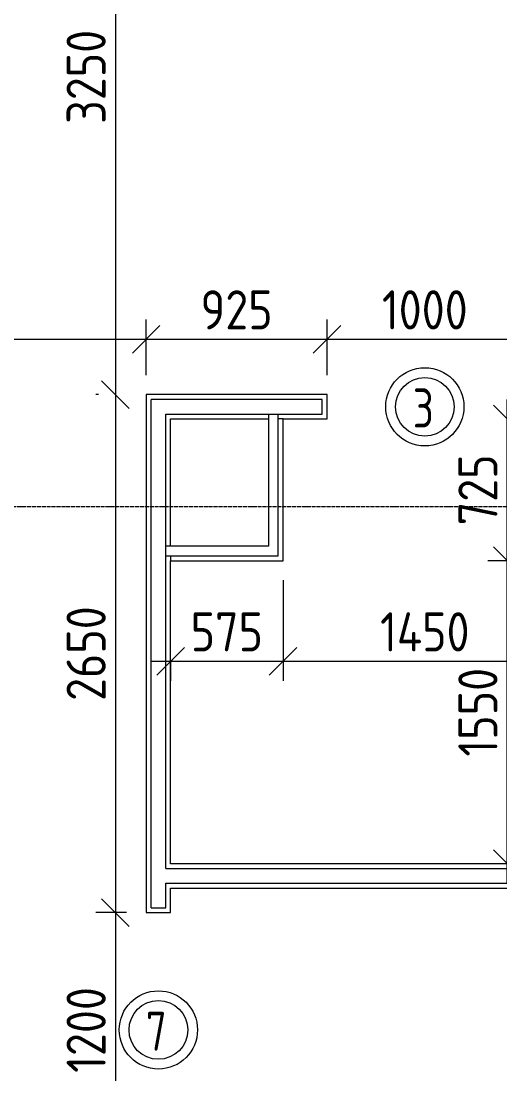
# Model space of a CAD drawing. Header units: millimetres. Extents: x -56773 to 221258, y -262288 to 26541.
# Drawn here: x 51695 to 54144, y -202523 to -197138 of the extents above; entities that cross this region are included whole.
import ezdxf

# ---------------------------------------------------------------- set-up
doc = ezdxf.new("R2010")
doc.units = ezdxf.units.MM
doc.linetypes.add('ADSK_Линия сетки', pattern=[25, 20, -2.5, 0, -2.5])
for name, color, linetype, lineweight in [('Марки дверей', 7, 'Continuous', 20), ('Оси', 7, 'Continuous', 9), ('Размеры', 7, 'Continuous', 9), ('Стены внутренние', 7, 'Continuous', 18), ('Стены штриховка', 7, 'Continuous', 9)]:
    doc.layers.add(name, color=color, linetype=linetype, lineweight=lineweight)
doc.styles.add('GOST Common_3', font='', dxfattribs={"width": 0.9, "height": 200})
doc.styles.add('GOST Common_B', font='', dxfattribs={"width": 0.8, "height": 200})
doc.styles.get('GOST Common_3').set_extended_font_data('GOST Common')
doc.styles.get('GOST Common_B').set_extended_font_data('GOST Common', bold=True)
doc.dimstyles.new('ADSK_Основной_2_0_1', dxfattribs={"dimscale": 304.8, "dimtxt": 201.142999, "dimasz": 0.463911, "dimexe": 0.328084, "dimexo": 0.328084, "dimgap": 0.164042, "dimtad": 1, "dimdec": 3, "dimrnd": 0.001, "dimdsep": 46, "dimtxsty": 'GOST Common_3', "dimblk1": 'OBLIQUE', "dimblk2": 'OBLIQUE', "dimsah": 1, "dimcen": 0.09, "dimdle": 0.328084, "dimazin": 2, "dimtfac": 1, "dimtdec": 4, "dimtix": 1, "dimtmove": 1, "dimatfit": 3, "dimfxl": 1, "dimtvp": 1, "dimtolj": 1, "dimtzin": 0, "dimlwd": 20, "dimlwe": 20, "dimarcsym": 2})
doc.dimstyles.new('ADSK_Основной_2_0_2', dxfattribs={"dimscale": 304.8, "dimtxt": 201.142999, "dimasz": 0.463911, "dimexe": 0.328084, "dimexo": 0.328084, "dimgap": 0.164042, "dimtad": 1, "dimdec": 3, "dimrnd": 0.001, "dimdsep": 46, "dimtxsty": 'GOST Common_3', "dimblk1": 'OBLIQUE', "dimblk2": 'OBLIQUE', "dimsah": 1, "dimcen": 0.09, "dimdle": 0.328084, "dimazin": 2, "dimtfac": 1, "dimtdec": 4, "dimtix": 1, "dimtmove": 0, "dimatfit": 3, "dimfxl": 1, "dimtvp": 1, "dimtolj": 1, "dimtzin": 0, "dimlwd": 20, "dimlwe": 20, "dimarcsym": 2})

# ---------------------------------------------------------------- blocks, each defined once
blk = doc.blocks.new('_Oblique')
at = {"color": 0, "linetype": 'ByBlock', "lineweight": -2}
blk.add_line((-0.5, -0.5), (0.5, 0.5), dxfattribs=at)
blk = doc.blocks.new('*D5966')
at = {"layer": 'Defpoints', "color": 0, "lineweight": 25, "transparency": 16777216}
for p in [(52277.3, -195798.5), (52177.4, -199048.5), (52189.9, -199048.5)]:
    blk.add_point(p, dxfattribs=at)
at = {"layer": 'Размеры', "color": 0, "lineweight": 20, "transparency": 16777216}
for p, q in [((52177.4, -195698.5), (52177.4, -199148.5)), ((52177.3, -195798.5), (52077.4, -195798.5)), ((52089.9, -199048.5), (52077.4, -199048.5))]:
    blk.add_line(p, q, dxfattribs=at)
at = {"layer": 'Размеры', "color": 0, "lineweight": 20, "transparency": 16777216, "xscale": 141.4, "yscale": 141.4, "zscale": 141.4}
for p, rotation in [((52177.4, -195798.5), 90), ((52177.4, -199048.5), 270)]:
    blk.add_blockref('_Oblique', p, dxfattribs=dict(at, rotation=rotation))
at = {"layer": 'Размеры', "color": 0, "lineweight": 9, "transparency": 16777216, "insert": (52027.4, -197423.5), "char_height": 200, "width": 605.475, "attachment_point": 5, "rotation": 90, "style": 'GOST Common_3'}
blk.add_mtext('\\A1;3250', dxfattribs=at)
blk = doc.blocks.new('*D5967')
at = {"layer": 'Defpoints', "color": 0, "lineweight": 25, "transparency": 16777216}
for p in [(52189.9, -199048.5), (52177.4, -201698.5), (52334.4, -201698.5)]:
    blk.add_point(p, dxfattribs=at)
at = {"layer": 'Размеры', "color": 0, "lineweight": 20, "transparency": 16777216}
for p, q in [((52177.4, -198948.5), (52177.4, -201798.5)), ((52089.9, -199048.5), (52077.4, -199048.5)), ((52234.4, -201698.5), (52077.4, -201698.5))]:
    blk.add_line(p, q, dxfattribs=at)
at = {"layer": 'Размеры', "color": 0, "lineweight": 20, "transparency": 16777216, "xscale": 141.4, "yscale": 141.4, "zscale": 141.4}
for p, rotation in [((52177.4, -199048.5), 90), ((52177.4, -201698.5), 270)]:
    blk.add_blockref('_Oblique', p, dxfattribs=dict(at, rotation=rotation))
at = {"layer": 'Размеры', "color": 0, "lineweight": 9, "transparency": 16777216, "insert": (52027.4, -200373.5), "char_height": 200, "width": 605.475, "attachment_point": 5, "rotation": 90, "style": 'GOST Common_3'}
blk.add_mtext('\\A1;2650', dxfattribs=at)
blk = doc.blocks.new('*D5968')
at = {"layer": 'Defpoints', "color": 0, "lineweight": 25, "transparency": 16777216}
for p in [(52334.4, -201698.5), (52177.4, -202898.5), (52334.4, -202898.5)]:
    blk.add_point(p, dxfattribs=at)
at = {"layer": 'Размеры', "color": 0, "lineweight": 20, "transparency": 16777216}
for p, q in [((52177.4, -201598.5), (52177.4, -202998.5)), ((52234.4, -201698.5), (52077.4, -201698.5)), ((52234.4, -202898.5), (52077.4, -202898.5))]:
    blk.add_line(p, q, dxfattribs=at)
at = {"layer": 'Размеры', "color": 0, "lineweight": 20, "transparency": 16777216, "xscale": 141.4, "yscale": 141.4, "zscale": 141.4}
for p, rotation in [((52177.4, -201698.5), 90), ((52177.4, -202898.5), 270)]:
    blk.add_blockref('_Oblique', p, dxfattribs=dict(at, rotation=rotation))
at = {"layer": 'Размеры', "color": 0, "lineweight": 9, "transparency": 16777216, "insert": (52027.4, -202298.5), "char_height": 200, "width": 560.473, "attachment_point": 5, "rotation": 90, "style": 'GOST Common_3'}
blk.add_mtext('\\A1;1200', dxfattribs=at)
blk = doc.blocks.new('*D6282')
at = {"layer": 'Defpoints', "color": 0, "lineweight": 25, "transparency": 16777216}
for p in [(50234.4, -198665.4), (52334.4, -198765.3), (52334.4, -199048.5)]:
    blk.add_point(p, dxfattribs=at)
at = {"layer": 'Размеры', "color": 0, "lineweight": 20, "transparency": 16777216}
for p, q in [((52334.4, -198948.5), (52334.4, -198665.3)), ((50134.4, -198765.3), (52434.4, -198765.3)), ((50234.4, -198765.4), (50234.4, -198865.3))]:
    blk.add_line(p, q, dxfattribs=at)
at = {"layer": 'Размеры', "color": 0, "lineweight": 20, "transparency": 16777216, "xscale": 141.4, "yscale": 141.4, "zscale": 141.4, "rotation": 180}
blk.add_blockref('_Oblique', (50234.4, -198765.3), dxfattribs=at)
at = {"layer": 'Размеры', "color": 0, "lineweight": 20, "transparency": 16777216, "xscale": 141.4, "yscale": 141.4, "zscale": 141.4}
blk.add_blockref('_Oblique', (52334.4, -198765.3), dxfattribs=at)
at = {"layer": 'Размеры', "color": 0, "lineweight": 9, "transparency": 16777216, "insert": (51284.4, -198615.3), "char_height": 200, "width": 560.473, "attachment_point": 5, "style": 'GOST Common_3'}
blk.add_mtext('\\A1;2100', dxfattribs=at)
blk = doc.blocks.new('*D6283')
at = {"layer": 'Defpoints', "color": 0, "lineweight": 25, "transparency": 16777216}
for p in [(53259.4, -198765.3), (52334.4, -199048.5), (53259.4, -199048.5)]:
    blk.add_point(p, dxfattribs=at)
at = {"layer": 'Размеры', "color": 0, "lineweight": 20, "transparency": 16777216}
for p, q in [((52334.4, -198948.5), (52334.4, -198665.3)), ((53259.4, -198948.5), (53259.4, -198665.3)), ((52234.4, -198765.3), (53359.4, -198765.3))]:
    blk.add_line(p, q, dxfattribs=at)
at = {"layer": 'Размеры', "color": 0, "lineweight": 20, "transparency": 16777216, "xscale": 141.4, "yscale": 141.4, "zscale": 141.4, "rotation": 180}
blk.add_blockref('_Oblique', (52334.4, -198765.3), dxfattribs=at)
at = {"layer": 'Размеры', "color": 0, "lineweight": 20, "transparency": 16777216, "xscale": 141.4, "yscale": 141.4, "zscale": 141.4}
blk.add_blockref('_Oblique', (53259.4, -198765.3), dxfattribs=at)
at = {"layer": 'Размеры', "color": 0, "lineweight": 9, "transparency": 16777216, "insert": (52796.9, -198615.3), "char_height": 200, "width": 454.106, "attachment_point": 5, "style": 'GOST Common_3'}
blk.add_mtext('\\A1;925', dxfattribs=at)
blk = doc.blocks.new('*D6284')
at = {"layer": 'Defpoints', "color": 0, "lineweight": 25, "transparency": 16777216}
for p in [(54259.4, -198765.3), (53259.4, -199048.5), (54259.4, -199048.5)]:
    blk.add_point(p, dxfattribs=at)
at = {"layer": 'Размеры', "color": 0, "lineweight": 20, "transparency": 16777216}
for p, q in [((53259.4, -198948.5), (53259.4, -198665.3)), ((54259.4, -198948.5), (54259.4, -198665.3)), ((53159.4, -198765.3), (54359.4, -198765.3))]:
    blk.add_line(p, q, dxfattribs=at)
at = {"layer": 'Размеры', "color": 0, "lineweight": 20, "transparency": 16777216, "xscale": 141.4, "yscale": 141.4, "zscale": 141.4, "rotation": 180}
blk.add_blockref('_Oblique', (53259.4, -198765.3), dxfattribs=at)
at = {"layer": 'Размеры', "color": 0, "lineweight": 20, "transparency": 16777216, "xscale": 141.4, "yscale": 141.4, "zscale": 141.4}
blk.add_blockref('_Oblique', (54259.4, -198765.3), dxfattribs=at)
at = {"layer": 'Размеры', "color": 0, "lineweight": 9, "transparency": 16777216, "insert": (53759.4, -198615.3), "char_height": 200, "width": 560.473, "attachment_point": 5, "style": 'GOST Common_3'}
blk.add_mtext('\\A1;1000', dxfattribs=at)
blk = doc.blocks.new('*D6304')
at = {"layer": 'Defpoints', "color": 0, "lineweight": 25, "transparency": 16777216}
for p in [(53034.4, -199898.5), (52459.4, -200312.3), (53034.4, -200412.3)]:
    blk.add_point(p, dxfattribs=at)
at = {"layer": 'Размеры', "color": 0, "lineweight": 20, "transparency": 16777216}
for p, q in [((53034.4, -199998.5), (53034.4, -200512.3)), ((52359.4, -200412.3), (53134.4, -200412.3)), ((52459.4, -200412.3), (52459.4, -200512.3))]:
    blk.add_line(p, q, dxfattribs=at)
at = {"layer": 'Размеры', "color": 0, "lineweight": 20, "transparency": 16777216, "xscale": 141.4, "yscale": 141.4, "zscale": 141.4, "rotation": 180}
blk.add_blockref('_Oblique', (52459.4, -200412.3), dxfattribs=at)
at = {"layer": 'Размеры', "color": 0, "lineweight": 20, "transparency": 16777216, "xscale": 141.4, "yscale": 141.4, "zscale": 141.4}
blk.add_blockref('_Oblique', (53034.4, -200412.3), dxfattribs=at)
at = {"layer": 'Размеры', "color": 0, "lineweight": 9, "transparency": 16777216, "insert": (52746.9, -200262.3), "char_height": 200, "width": 454.106, "attachment_point": 5, "style": 'GOST Common_3'}
blk.add_mtext('\\A1;575', dxfattribs=at)
blk = doc.blocks.new('*D6305')
at = {"layer": 'Defpoints', "color": 0, "lineweight": 25, "transparency": 16777216}
for p in [(53034.4, -199898.5), (54484.4, -199898.5), (54484.4, -200412.3)]:
    blk.add_point(p, dxfattribs=at)
at = {"layer": 'Размеры', "color": 0, "lineweight": 20, "transparency": 16777216}
for p, q in [((53034.4, -199998.5), (53034.4, -200512.3)), ((54484.4, -199998.5), (54484.4, -200512.3)), ((52934.4, -200412.3), (54584.4, -200412.3))]:
    blk.add_line(p, q, dxfattribs=at)
at = {"layer": 'Размеры', "color": 0, "lineweight": 20, "transparency": 16777216, "xscale": 141.4, "yscale": 141.4, "zscale": 141.4, "rotation": 180}
blk.add_blockref('_Oblique', (53034.4, -200412.3), dxfattribs=at)
at = {"layer": 'Размеры', "color": 0, "lineweight": 20, "transparency": 16777216, "xscale": 141.4, "yscale": 141.4, "zscale": 141.4}
blk.add_blockref('_Oblique', (54484.4, -200412.3), dxfattribs=at)
at = {"layer": 'Размеры', "color": 0, "lineweight": 9, "transparency": 16777216, "insert": (53759.4, -200262.3), "char_height": 200, "width": 580.928, "attachment_point": 5, "style": 'GOST Common_3'}
blk.add_mtext('\\A1;1450', dxfattribs=at)
blk = doc.blocks.new('*D6307')
at = {"layer": 'Defpoints', "color": 0, "lineweight": 25, "transparency": 16777216}
for p in [(54180.9, -199898.5), (54484.4, -199898.5), (54080.9, -201448.5)]:
    blk.add_point(p, dxfattribs=at)
at = {"layer": 'Размеры', "color": 0, "lineweight": 20, "transparency": 16777216}
for p, q in [((54180.9, -201548.5), (54180.9, -199798.5)), ((54384.4, -199898.5), (54080.9, -199898.5)), ((54180.9, -201448.5), (54280.9, -201448.5))]:
    blk.add_line(p, q, dxfattribs=at)
at = {"layer": 'Размеры', "color": 0, "lineweight": 20, "transparency": 16777216, "xscale": 141.4, "yscale": 141.4, "zscale": 141.4}
for p, rotation in [((54180.9, -199898.5), 90), ((54180.9, -201448.5), 270)]:
    blk.add_blockref('_Oblique', p, dxfattribs=dict(at, rotation=rotation))
at = {"layer": 'Размеры', "color": 0, "lineweight": 9, "transparency": 16777216, "insert": (54030.9, -200673.5), "char_height": 200, "width": 560.473, "attachment_point": 5, "rotation": 90, "style": 'GOST Common_3'}
blk.add_mtext('\\A1;1550', dxfattribs=at)
blk = doc.blocks.new('*D6308')
at = {"layer": 'Defpoints', "color": 0, "lineweight": 25, "transparency": 16777216}
for p in [(54080.9, -199173.5), (54180.9, -199173.5), (54484.4, -199898.5)]:
    blk.add_point(p, dxfattribs=at)
at = {"layer": 'Размеры', "color": 0, "lineweight": 20, "transparency": 16777216}
for p, q in [((54180.9, -199998.5), (54180.9, -199073.5)), ((54180.9, -199173.5), (54280.9, -199173.5)), ((54384.4, -199898.5), (54080.9, -199898.5))]:
    blk.add_line(p, q, dxfattribs=at)
at = {"layer": 'Размеры', "color": 0, "lineweight": 20, "transparency": 16777216, "xscale": 141.4, "yscale": 141.4, "zscale": 141.4}
for p, rotation in [((54180.9, -199173.5), 90), ((54180.9, -199898.5), 270)]:
    blk.add_blockref('_Oblique', p, dxfattribs=dict(at, rotation=rotation))
at = {"layer": 'Размеры', "color": 0, "lineweight": 9, "transparency": 16777216, "insert": (54030.9, -199536), "char_height": 200, "width": 454.106, "attachment_point": 5, "rotation": 90, "style": 'GOST Common_3'}
blk.add_mtext('\\A1;725', dxfattribs=at)
blk = doc.blocks.new('М_двери1 - Марка экземпляра 2-3719212-Кладочный план 4-го этажа')
at = {"layer": 'Марки дверей'}
for radius in [2, 1.5]:
    blk.add_circle((0, 0), radius, dxfattribs=at)

msp = doc.modelspace()

# ---------------------------------------------------------------- linework, layer by layer
at = {"layer": 'Оси', "linetype": 'ADSK_Линия сетки', "lineweight": 5}
msp.add_line((62563.3938, -199623.4914), (-25230.7352, -199623.4914), dxfattribs=at)
at = {"layer": 'Стены внутренние', "lineweight": 5}
for p, q in [((52334.3615, -199048.4914), (52334.3615, -201698.4914)), ((53259.3615, -199048.4914), (52334.3615, -199048.4914)), ((53259.3615, -199173.4914), (53259.3615, -199048.4914)), ((52459.3615, -199823.4914), (52459.3615, -199173.4914)), ((52459.3615, -199173.4914), (52959.3615, -199173.4914)), ((52959.3615, -199173.4914), (52959.3615, -199823.4914)), ((53034.3615, -199898.4914), (53034.3615, -199173.4914)), ((53034.3615, -199173.4914), (53259.3615, -199173.4914)), ((52959.3615, -199823.4914), (52459.3615, -199823.4914)), ((52459.3615, -201448.4914), (52459.3615, -199898.4914)), ((52459.3615, -199898.4914), (53034.3615, -199898.4914)), ((55684.3615, -201448.4914), (52459.3615, -201448.4914)), ((52459.3615, -201698.4914), (52459.3615, -201573.4914)), ((52459.3615, -201573.4914), (55684.3615, -201573.4914)), ((52334.3615, -201698.4914), (52459.3615, -201698.4914))]:
    msp.add_line(p, q, dxfattribs=at)
at = {"layer": 'Стены штриховка', "lineweight": 9}
for p, q in [((52359.3615, -201673.4914), (52359.3615, -199073.4914)), ((53234.3615, -199073.4914), (52359.3615, -199073.4914)), ((53234.3615, -199148.4914), (53234.3615, -199073.4914)), ((52434.3615, -201473.4914), (52434.3615, -199148.4914)), ((52434.3615, -199148.4914), (53234.3615, -199148.4914)), ((52959.3615, -199148.4914), (52959.3615, -199173.4914)), ((53009.3615, -199873.4914), (53009.3615, -199148.4914)), ((53034.3615, -199173.4914), (53009.3615, -199173.4914)), ((52459.3615, -199823.4914), (52434.3615, -199823.4914)), ((52434.3615, -199873.4914), (53009.3615, -199873.4914)), ((52459.3615, -199873.4914), (52459.3615, -199898.4914)), ((52434.3615, -201473.4914), (55709.3615, -201473.4914)), ((52434.3615, -201673.4914), (52434.3615, -201548.4914)), ((52434.3615, -201548.4914), (55709.3615, -201548.4914)), ((52359.3615, -201673.4914), (52434.3615, -201673.4914))]:
    msp.add_line(p, q, dxfattribs=at)

# ---------------------------------------------------------------- block references
at = {"layer": 'Марки дверей', "xscale": 99.99999999999993, "yscale": 99.99999999999993, "zscale": 99.99999999999993}
for p in [(53759.3615, -199110.9914), (52396.8615, -202298.4914)]:
    msp.add_blockref('М_двери1 - Марка экземпляра 2-3719212-Кладочный план 4-го этажа', p, dxfattribs=at)

# ---------------------------------------------------------------- texts
at = {"layer": 'Марки дверей', "lineweight": 5, "char_height": 200, "attachment_point": 1, "style": 'GOST Common_B'}
for s, insert, width in [('\\fGOST Common|b1|i0|c204|p34|;\\W.8;3', (53698.1041, -199017.3325), 141.097), ('\\fGOST Common|b1|i0|c204|p34|;\\W.8;7', (52332.8041, -202204.8325), 147.5105)]:
    msp.add_mtext(s, dxfattribs=dict(at, insert=insert, width=width))

# ---------------------------------------------------------------- dimensions: what is measured, and where the dimension line sits
at = {"layer": 'Размеры', "lineweight": 9}
for base, p1, p2, dimstyle, override, picture, middle in [((52177.3509, -199048.4914), (52277.3358, -195798.4914), (52189.8557, -199048.4914), 'ADSK_Основной_2_0_1', {"dimpost": '<>', "dimfxl": 3251.177137}, '*D5966', (52027.3509, -197423.4914)), ((52177.3509, -201698.4914), (52189.8557, -199048.4914), (52334.3615, -201698.4914), 'ADSK_Основной_2_0_1', {"dimpost": '<>', "dimfxl": 2653.937062}, '*D5967', (52027.3509, -200373.4914)), ((54180.9021, -199173.4914), (54484.3615, -199898.4914), (54080.9172, -199173.4914), 'ADSK_Основной_2_0_2', {"dimpost": '<>', "dimfxl": 829.694114}, '*D6308', (54030.9021, -199535.9914)), ((54180.9021, -199898.4914), (54080.9172, -201448.4914), (54484.3615, -199898.4914), 'ADSK_Основной_2_0_2', {"dimpost": '<>', "dimfxl": 1601.645193}, '*D6307', (54030.9021, -200673.4914)), ((52177.3509, -202898.4914), (52334.3615, -201698.4914), (52334.3615, -202898.4914), 'ADSK_Основной_2_0_1', {"dimpost": '<>', "dimfxl": 1200}, '*D5968', (52027.3509, -202298.4914))]:
    dim = msp.add_linear_dim(base=base, p1=p1, p2=p2, angle=90, dimstyle=dimstyle, override=override, dxfattribs=at)
    dim.commit()
    dim.dimension.update_dxf_attribs({"geometry": picture, "text_midpoint": middle})
for base, p1, p2, override, picture, middle in [((52334.3615, -198765.34), (50234.3615, -198665.3551), (52334.3615, -199048.4914), {"dimpost": '<>', "dimfxl": 2134.664713}, '*D6282', (51284.3615, -198615.34)), ((53259.3615, -198765.34), (52334.3615, -199048.4914), (53259.3615, -199048.4914), {"dimpost": '<>', "dimfxl": 925}, '*D6283', (52796.8615, -198615.34)), ((54259.3615, -198765.34), (53259.3615, -199048.4914), (54259.3615, -199048.4914), {"dimpost": '<>', "dimfxl": 1000}, '*D6284', (53759.3615, -198615.34)), ((53034.3615, -200412.2885), (52459.3615, -200312.3036), (53034.3615, -199898.4914), {"dimpost": '<>', "dimfxl": 708.424653}, '*D6304', (52746.8615, -200262.2885)), ((54484.3615, -200412.2885), (53034.3615, -199898.4914), (54484.3615, -199898.4914), {"dimpost": '<>', "dimfxl": 1450}, '*D6305', (53759.3615, -200262.2885))]:
    dim = msp.add_linear_dim(base=base, p1=p1, p2=p2, dimstyle='ADSK_Основной_2_0_2', override=override, dxfattribs=at)
    dim.commit()
    dim.dimension.update_dxf_attribs({"geometry": picture, "text_midpoint": middle})

doc.saveas('drawing.dxf')
